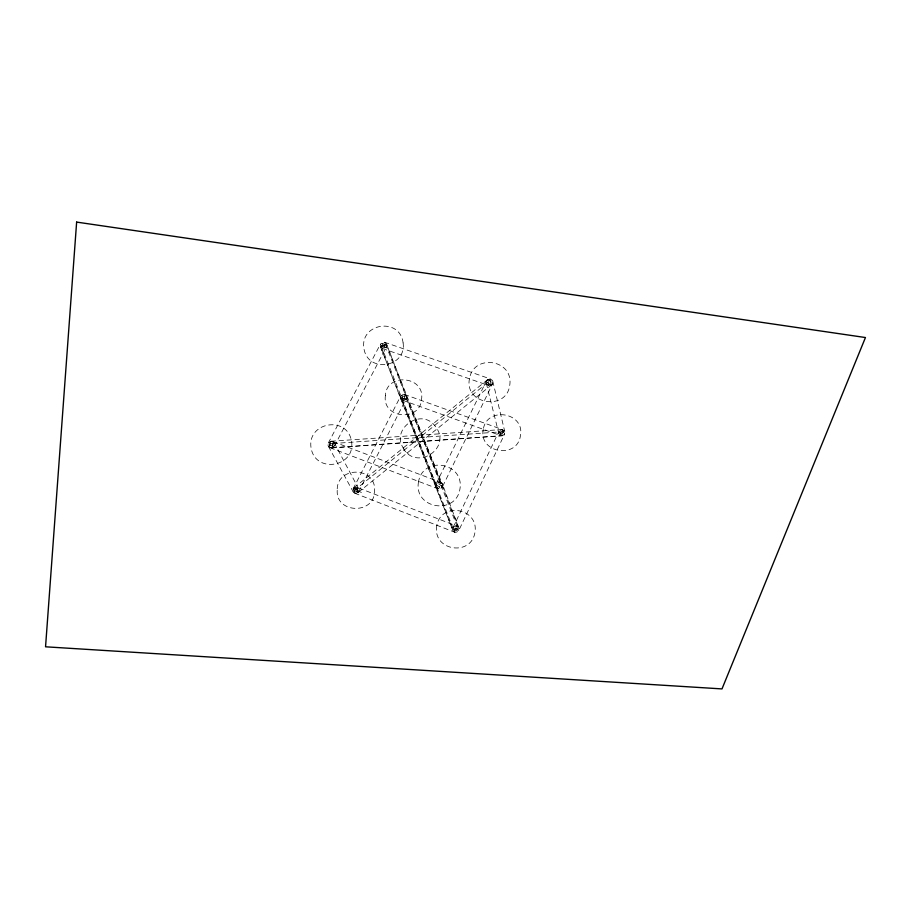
<?xml version="1.0" encoding="UTF-8"?>
<svg xmlns="http://www.w3.org/2000/svg" width="911" height="911" viewBox="0 0 911 911"><rect width="100%" height="100%" fill="white"/><g stroke="black" fill="none" stroke-linecap="round" stroke-linejoin="round"><path stroke-width="0.68" stroke-dasharray="4.55 3.42" d="M458.734 530.623A3.234 0.865 25.7 0 0 454.817 527.845A3.234 0.865 25.7 0 0 453.974 529.109A3.234 0.865 25.7 0 0 458.734 530.623L504.637 434.069A3.143 1.093 25.4 0 0 500.913 431.176A3.143 1.093 25.4 0 0 499.911 432.805A3.143 1.093 25.4 0 0 504.637 434.069M452.938 527.765L499 431.302M442.336 487.055A3.507 1.025 26 0 0 438.032 483.946A3.507 1.025 26 0 0 437.2 485.517A3.507 1.025 26 0 0 442.336 487.055L492.6 383.725A3.405 1.287 25.9 0 0 488.535 380.491A3.405 1.287 25.9 0 0 487.499 382.472A3.405 1.287 25.9 0 0 492.6 383.725M436.039 483.969L486.485 380.741M358.729 491.678L406.215 398.676M353.104 488.9L400.726 395.978M334.383 446.083L386.458 346.84M328.279 443.076L380.536 343.937M380.445 346.579L386.549 344.187L380.445 346.579L452.869 530.373M353.992 487.84L487.84 379.454M354.037 490.687L487.806 382.426M357.841 492.737A3.12 1.776 51 0 0 356.178 488.148A3.12 1.776 51 0 0 353.719 489.993A3.12 1.776 51 0 0 357.841 492.737L491.633 384.875A3.371 1.526 51.1 0 0 489.56 380.126A3.371 1.526 51.1 0 0 487.431 381.698A3.371 1.526 51.1 0 0 491.633 384.875M332.003 447.779L502.542 435.629M331.604 447.95L502.086 435.788M331.057 441.22L501.562 429.593M332.766 443.532A3.382 1.56 86 0 1 331.194 447.882A3.382 1.56 86 0 1 330.044 442.336A3.382 1.56 86 0 1 332.766 443.532L503.476 431.689A3.109 1.788 86 0 1 501.619 435.731A3.109 1.788 86 0 1 500.39 430.63A3.109 1.788 86 0 1 503.476 431.689M384.499 342.229L490.596 379.01M382.506 348.537L488.49 385.455M404.393 394.429L502.804 429.719M402.548 400.225L500.845 435.652M332.663 441.459A3.405 1.264 -69 0 1 331.57 446.811A3.405 1.264 -69 0 1 329.748 445.479A3.405 1.264 -69 0 1 332.663 441.459L440.514 482.283A3.507 1.002 -69.3 0 1 439.216 487.715A3.507 1.002 -69.3 0 1 437.827 486.531A3.507 1.002 -69.3 0 1 440.514 482.283M329.998 447.711L437.861 488.74M357.135 487.396A3.143 1.07 -68.6 0 1 356.099 492.259A3.143 1.07 -68.6 0 1 354.516 491.211A3.143 1.07 -68.6 0 1 357.135 487.396L457.06 526.205A3.234 0.843 -68.9 0 1 455.842 531.147A3.234 0.843 -68.9 0 1 454.623 530.225A3.234 0.843 -68.9 0 1 457.06 526.205M361.428 492.441L355.916 490.289L354.63 487.897M354.698 493.193L454.623 532.183M403.083 448.053C416.247 471.499 451.719 448.337 436.016 427.327C422.009 405.839 388.872 429.525 404.256 449.396M406.761 452.243L408.117 453.803M328.438 446.401L353.263 491.986M334.212 442.757L358.57 488.603M406.283 396.217A3.029 2.722 -21.9 0 1 402.913 400.066A3.029 2.722 -21.9 0 1 401.204 395.681A3.029 2.722 -21.9 0 1 406.283 396.217L442.427 484.231A3.473 2.995 -22.1 0 1 438.51 488.558A3.473 2.995 -22.1 0 1 436.631 483.73A3.473 2.995 -22.1 0 1 442.427 484.231M406.158 398.335L442.245 486.576M402.172 399.895L437.679 488.387M400.646 398.437L435.959 486.793M381.265 346.066L453.541 529.553M386.549 344.187L458.814 528.016M385.581 344.381L457.743 527.89M380.377 346.465L400.578 398.323M435.868 486.645L452.79 530.236M386.628 344.312A3.302 2.847 -20.8 0 1 382.711 348.264A3.302 2.847 -20.8 0 1 381.162 343.595A3.302 2.847 -20.8 0 1 386.628 344.312L406.363 396.331A3.052 2.687 -20.9 0 1 402.764 400.031A3.052 2.687 -20.9 0 1 401.284 395.613A3.052 2.687 -20.9 0 1 406.363 396.331M442.507 484.367A3.507 3.2 -21 0 1 438.419 488.717A3.507 3.2 -21 0 1 436.642 483.456A3.507 3.2 -21 0 1 442.507 484.367L458.893 528.141A3.223 2.995 -21.2 0 1 455.147 532.183A3.223 2.995 -21.2 0 1 453.484 527.264A3.223 2.995 -21.2 0 1 458.893 528.141M486.326 383.337L498.852 433.704M492.76 381.128L504.785 431.666M403.106 342.912C406.716 367.668 367.099 373.783 363.831 347.865C360.323 322.972 399.997 317.017 403.106 342.912M337.207 490.334C335.817 513.44 373.487 514.601 374.467 492.327C377.883 466.295 336.455 465.293 337.207 490.334M351.623 441.869C355.29 467.377 314.591 473.914 310.981 447.301C307.428 421.782 347.968 415.234 351.623 441.869M385.41 395.499C381.834 418.901 420.483 422.044 421.577 399.155C425.084 375.765 386.378 372.553 385.41 395.499M418.513 481.771C413.435 508.771 455.546 515.592 459.896 489.264C464.792 462.412 422.989 455.318 418.513 481.771M436.802 525.715C432.144 550.62 470.85 556.963 474.904 532.673C479.414 508.065 440.89 501.323 436.802 525.715M469.461 378.68C464.098 404.37 506.015 411.112 509.659 385.797C514.362 359.538 473.743 353.149 469.461 378.68M483.285 429.377C478.343 453.04 516.981 459.36 520.386 436.005C525.396 412.148 486.633 406.112 483.285 429.377M501.733 434.763A3.132 0.797 -70.2 0 0 502.986 429.81A3.132 0.797 -70.2 0 0 500.731 433.488A3.132 0.797 -70.2 0 0 501.733 434.763M403.562 399.405A3.052 1.025 -70.3 0 0 404.643 394.543A3.052 1.025 -70.3 0 0 402.206 398.027A3.052 1.025 -70.3 0 0 403.562 399.405M453.94 530.498A3.2 0.729 -21.5 0 0 458.791 528.232A3.2 0.729 -21.5 0 0 454.794 528.847A3.2 0.729 -21.5 0 0 453.94 530.498M329.03 444.215A3.416 0.968 27.6 0 0 334.235 446.288A3.416 0.968 27.6 0 0 330.739 443.236A3.416 0.968 27.6 0 0 329.03 444.215M381.174 345.201A3.314 1.218 27.9 0 0 386.275 347.102A3.314 1.218 27.9 0 0 383.041 343.846A3.314 1.218 27.9 0 0 381.174 345.201M353.753 489.879A3.143 0.831 27 0 0 358.581 491.838A3.143 0.831 27 0 0 355.415 489.15A3.143 0.831 27 0 0 353.753 489.879M401.295 397.071A3.052 1.036 27.1 0 0 406.033 398.881A3.052 1.036 27.1 0 0 403.083 396.023A3.052 1.036 27.1 0 0 401.295 397.071M488.011 385.011A3.405 3.006 -14.1 0 0 492.919 381.891A3.405 3.006 -14.1 0 0 487.704 379.796A3.405 3.006 -14.1 0 0 488.011 385.011M500.424 435.287A3.143 2.824 -13.5 0 0 504.945 432.383A3.143 2.824 -13.5 0 0 500.105 430.391A3.143 2.824 -13.5 0 0 500.424 435.287M489.469 384.579A3.405 0.945 -70.7 0 0 490.813 379.135A3.405 0.945 -70.7 0 0 488.342 382.984A3.405 0.945 -70.7 0 0 489.469 384.579M383.633 347.74A3.314 1.196 -71 0 0 384.772 342.388A3.314 1.196 -71 0 0 382.085 346.021A3.314 1.196 -71 0 0 383.633 347.74M330.477 447.654A3.416 3.018 -27.7 0 0 334.553 443.475A3.416 3.018 -27.7 0 0 328.973 442.632A3.416 3.018 -27.7 0 0 330.477 447.654M355.153 493.158A3.154 2.835 -28.5 0 0 358.888 489.264A3.154 2.835 -28.5 0 0 353.719 488.444A3.154 2.835 -28.5 0 0 355.153 493.158"/><path stroke-width="1.37" d="M76.638 222.09L45.55 646.799L721.99 688.91L865.45 337.537L76.638 222.09"/></g></svg>
